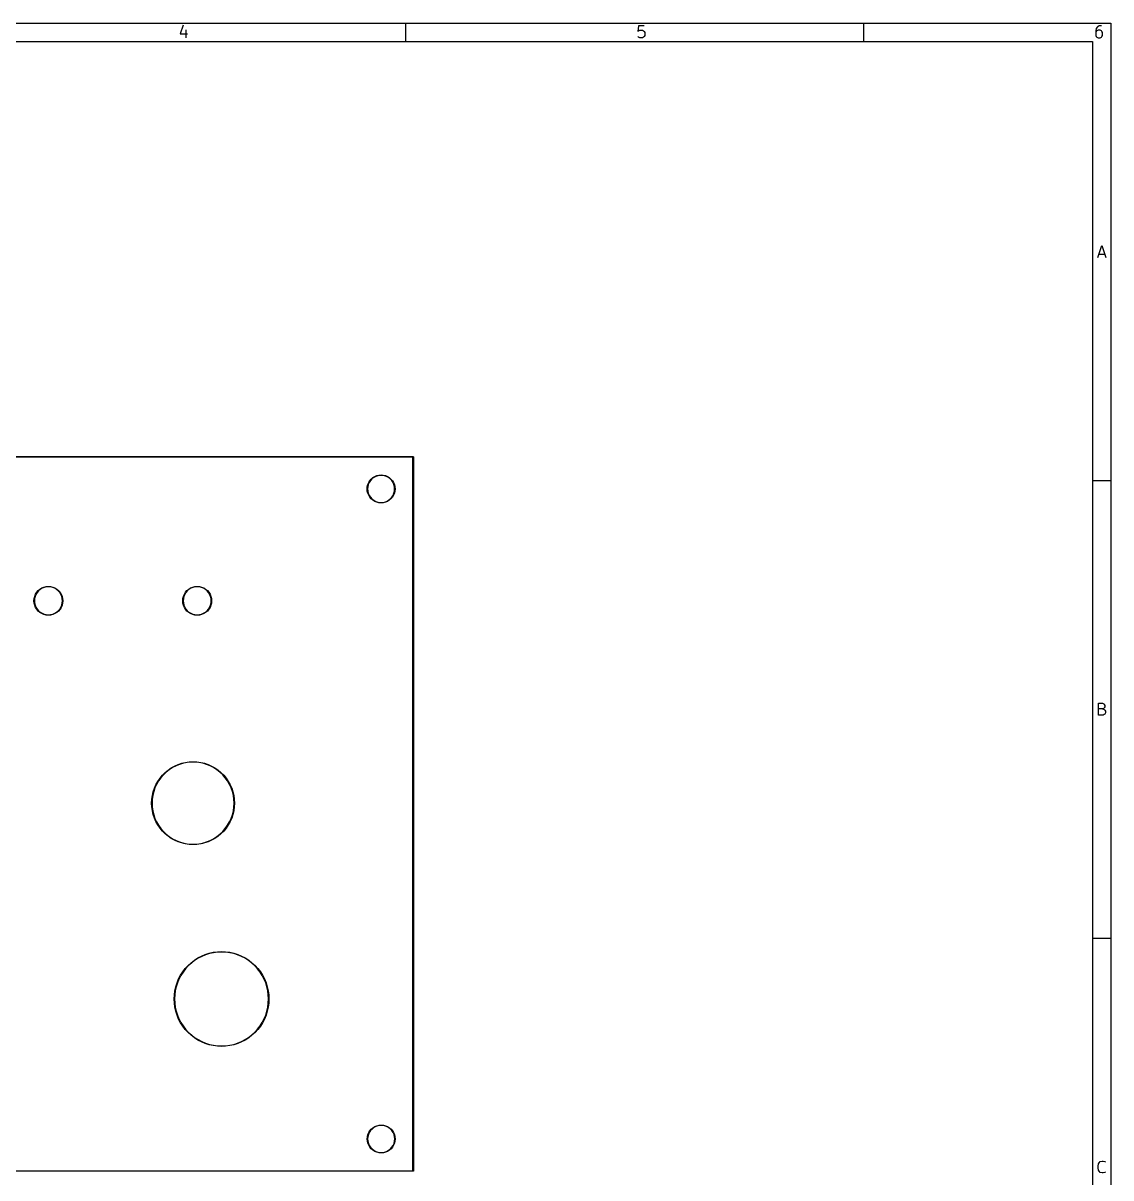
# Model space of a CAD drawing. Extents: x 10 to 287, y -200 to -10.
# Drawn here: x 168.2 to 287, y -136.1 to -10 of the extents above; entities that cross this region are included whole.
import ezdxf

# ---------------------------------------------------------------- set-up
doc = ezdxf.new("R2010")
doc.units = 0
doc.layers.add('BLACK', color=7, linetype='CONTINUOUS')

msp = doc.modelspace()

# ---------------------------------------------------------------- linework, layer by layer
at = {"layer": 'BLACK', "linetype": 'CONTINUOUS'}
for p, q in [((10, -10), (287.0022, -10)), ((210, -12), (210, -10)), ((260, -12), (260, -10)), ((287.0022, -10), (287.0022, -200.0072)), ((185.655826, -10.2317), (185.346303, -11.160271)), ((185.346303, -11.160271), (186.151064, -11.160271)), ((185.96535, -10.726938), (185.96535, -11.593604)), ((235.408207, -10.293604), (235.346303, -10.912652)), ((235.346303, -10.912652), (235.408207, -10.850747)), ((236.027255, -10.293604), (235.408207, -10.293604)), ((235.408207, -10.850747), (235.532017, -10.788842)), ((235.532017, -10.788842), (235.841541, -10.788842)), ((235.841541, -10.788842), (235.96535, -10.850747)), ((235.96535, -10.850747), (236.027255, -10.912652)), ((236.027255, -10.912652), (236.08916, -11.036461)), ((236.08916, -11.345985), (236.027255, -11.469795)), ((236.08916, -11.036461), (236.08916, -11.345985)), ((285.408207, -10.603128), (285.346303, -10.850747)), ((285.346303, -10.850747), (285.346303, -11.345985)), ((285.408207, -10.912652), (285.346303, -11.036461)), ((285.346303, -11.345985), (285.408207, -11.469795)), ((285.532017, -10.417414), (285.408207, -10.603128)), ((285.470112, -10.850747), (285.408207, -10.912652)), ((285.593922, -10.788842), (285.470112, -10.850747)), ((285.593922, -10.355509), (285.532017, -10.417414)), ((285.717731, -10.293604), (285.593922, -10.355509)), ((285.841541, -10.788842), (285.593922, -10.788842)), ((285.96535, -10.293604), (285.717731, -10.293604)), ((285.96535, -10.850747), (285.841541, -10.788842)), ((286.027255, -10.912652), (285.96535, -10.850747)), ((286.08916, -11.036461), (286.027255, -10.912652)), ((286.027255, -11.469795), (286.08916, -11.345985)), ((286.08916, -11.345985), (286.08916, -11.036461)), ((12, -12), (285.0022, -12)), ((235.408207, -11.5317), (235.346303, -11.469795)), ((235.532017, -11.593604), (235.408207, -11.5317)), ((235.841541, -11.593604), (235.532017, -11.593604)), ((235.96535, -11.5317), (235.841541, -11.593604)), ((236.027255, -11.469795), (235.96535, -11.5317)), ((285.0022, -12), (285.0022, -198.0072)), ((285.408207, -11.469795), (285.470112, -11.5317)), ((285.470112, -11.5317), (285.593922, -11.593604)), ((285.593922, -11.593604), (285.841541, -11.593604)), ((285.841541, -11.593604), (285.96535, -11.5317)), ((285.96535, -11.5317), (286.027255, -11.469795)), ((285.568866, -35.593604), (286.002199, -34.293604)), ((285.692676, -35.222176), (286.311723, -35.222176)), ((286.002199, -34.293604), (286.435533, -35.593604)), ((84.79, -57.355), (210.79, -57.355)), ((210.765, -57.405), (84.815, -57.405)), ((210.765, -135.355), (210.765, -57.405)), ((210.79, -57.355), (210.807678, -57.362322)), ((210.807678, -57.362322), (210.815, -57.38)), ((210.815, -57.38), (210.815, -135.38)), ((205.783775, -60.641437), (205.839639, -60.408749)), ((205.890138, -60.399427), (205.830131, -60.636391)), ((205.839639, -60.408749), (205.931215, -60.187664)), ((205.98833, -60.175572), (205.890138, -60.399427)), ((205.931215, -60.187664), (206.056249, -59.983627)), ((206.122029, -59.970931), (205.98833, -60.175572)), ((206.056249, -59.983627), (206.211662, -59.801662)), ((206.287586, -59.791088), (206.122029, -59.970931)), ((206.211662, -59.801662), (206.393627, -59.646249)), ((206.480487, -59.640948), (206.287586, -59.791088)), ((206.393627, -59.646249), (206.597664, -59.521215)), ((206.695469, -59.524605), (206.480487, -59.640948)), ((206.597664, -59.521215), (206.818749, -59.429639)), ((206.926668, -59.445234), (206.695469, -59.524605)), ((206.818749, -59.429639), (207.051437, -59.373775)), ((207.167778, -59.405), (206.926668, -59.445234)), ((207.051437, -59.373775), (207.29, -59.355)), ((207.412222, -59.405), (207.167778, -59.405)), ((207.29, -59.355), (207.528563, -59.373775)), ((207.653332, -59.445234), (207.412222, -59.405)), ((207.528563, -59.373775), (207.761251, -59.429639)), ((207.884531, -59.524605), (207.653332, -59.445234)), ((207.761251, -59.429639), (207.982336, -59.521215)), ((208.099513, -59.640948), (207.884531, -59.524605)), ((207.982336, -59.521215), (208.186373, -59.646249)), ((208.292414, -59.791088), (208.099513, -59.640948)), ((208.186373, -59.646249), (208.368338, -59.801662)), ((208.457971, -59.970931), (208.292414, -59.791088)), ((208.368338, -59.801662), (208.523751, -59.983627)), ((208.59167, -60.175572), (208.457971, -59.970931)), ((208.523751, -59.983627), (208.648785, -60.187664)), ((208.689862, -60.399427), (208.59167, -60.175572)), ((208.648785, -60.187664), (208.740361, -60.408749)), ((208.749869, -60.636391), (208.689862, -60.399427)), ((208.740361, -60.408749), (208.796225, -60.641437)), ((287.0022, -60), (285.0022, -60)), ((205.765, -60.88), (205.783775, -60.641437)), ((205.783775, -61.118563), (205.765, -60.88)), ((205.839639, -61.351251), (205.783775, -61.118563)), ((205.830131, -60.636391), (205.809945, -60.88)), ((205.809945, -60.88), (205.830131, -61.123609)), ((205.830131, -61.123609), (205.890138, -61.360573)), ((205.931215, -61.572336), (205.839639, -61.351251)), ((205.890138, -61.360573), (205.98833, -61.584428)), ((206.056249, -61.776373), (205.931215, -61.572336)), ((205.98833, -61.584428), (206.122029, -61.789069)), ((206.211662, -61.958338), (206.056249, -61.776373)), ((206.122029, -61.789069), (206.287586, -61.968912)), ((208.292414, -61.968912), (208.457971, -61.789069)), ((208.523751, -61.776373), (208.368338, -61.958338)), ((208.457971, -61.789069), (208.59167, -61.584428)), ((208.648785, -61.572336), (208.523751, -61.776373)), ((208.59167, -61.584428), (208.689862, -61.360573)), ((208.740361, -61.351251), (208.648785, -61.572336)), ((208.689862, -61.360573), (208.749869, -61.123609)), ((208.796225, -61.118563), (208.740361, -61.351251)), ((208.770055, -60.88), (208.749869, -60.636391)), ((208.749869, -61.123609), (208.770055, -60.88)), ((208.796225, -60.641437), (208.815, -60.88)), ((208.815, -60.88), (208.796225, -61.118563)), ((206.393627, -62.113751), (206.211662, -61.958338)), ((206.287586, -61.968912), (206.480487, -62.119052)), ((206.597664, -62.238785), (206.393627, -62.113751)), ((206.480487, -62.119052), (206.695469, -62.235395)), ((206.818749, -62.330361), (206.597664, -62.238785)), ((206.695469, -62.235395), (206.926668, -62.314766)), ((207.051437, -62.386225), (206.818749, -62.330361)), ((206.926668, -62.314766), (207.167778, -62.355)), ((207.29, -62.405), (207.051437, -62.386225)), ((207.167778, -62.355), (207.412222, -62.355)), ((207.528563, -62.386225), (207.29, -62.405)), ((207.412222, -62.355), (207.653332, -62.314766)), ((207.761251, -62.330361), (207.528563, -62.386225)), ((207.653332, -62.314766), (207.884531, -62.235395)), ((207.982336, -62.238785), (207.761251, -62.330361)), ((207.884531, -62.235395), (208.099513, -62.119052)), ((208.186373, -62.113751), (207.982336, -62.238785)), ((208.099513, -62.119052), (208.292414, -61.968912)), ((208.368338, -61.958338), (208.186373, -62.113751)), ((169.836307, -71.986307), (170.024238, -71.825798)), ((170.050855, -71.862434), (169.868327, -72.018327)), ((170.024238, -71.825798), (170.234965, -71.696665)), ((170.255523, -71.737013), (170.050855, -71.862434)), ((170.234965, -71.696665), (170.463298, -71.602086)), ((170.477292, -71.645154), (170.255523, -71.737013)), ((170.463298, -71.602086), (170.703616, -71.544391)), ((170.7107, -71.589117), (170.477292, -71.645154)), ((170.703616, -71.544391), (170.95, -71.525)), ((170.95, -71.570284), (170.7107, -71.589117)), ((170.95, -71.525), (171.196384, -71.544391)), ((171.1893, -71.589117), (170.95, -71.570284)), ((171.422708, -71.645154), (171.1893, -71.589117)), ((171.196384, -71.544391), (171.436702, -71.602086)), ((171.644477, -71.737013), (171.422708, -71.645154)), ((171.436702, -71.602086), (171.665035, -71.696665)), ((171.849145, -71.862434), (171.644477, -71.737013)), ((171.665035, -71.696665), (171.875762, -71.825798)), ((172.031673, -72.018327), (171.849145, -71.862434)), ((171.875762, -71.825798), (172.063693, -71.986307)), ((186.086307, -71.986307), (186.274238, -71.825798)), ((186.300855, -71.862434), (186.118327, -72.018327)), ((186.274238, -71.825798), (186.484965, -71.696665)), ((186.505523, -71.737013), (186.300855, -71.862434)), ((186.484965, -71.696665), (186.713298, -71.602086)), ((186.727292, -71.645154), (186.505523, -71.737013)), ((186.713298, -71.602086), (186.953616, -71.544391)), ((186.9607, -71.589117), (186.727292, -71.645154)), ((186.953616, -71.544391), (187.2, -71.525)), ((187.2, -71.570284), (186.9607, -71.589117)), ((187.2, -71.525), (187.446384, -71.544391)), ((187.4393, -71.589117), (187.2, -71.570284)), ((187.672708, -71.645154), (187.4393, -71.589117)), ((187.446384, -71.544391), (187.686702, -71.602086)), ((187.894477, -71.737013), (187.672708, -71.645154)), ((187.686702, -71.602086), (187.915035, -71.696665)), ((188.099145, -71.862434), (187.894477, -71.737013)), ((187.915035, -71.696665), (188.125762, -71.825798)), ((188.281673, -72.018327), (188.099145, -71.862434)), ((188.125762, -71.825798), (188.313693, -71.986307)), ((169.375, -73.1), (169.394391, -72.853616)), ((169.394391, -73.346384), (169.375, -73.1)), ((169.394391, -72.853616), (169.452086, -72.613298)), ((169.439117, -72.8607), (169.420284, -73.1)), ((169.420284, -73.1), (169.439117, -73.3393)), ((169.495154, -72.627292), (169.439117, -72.8607)), ((169.452086, -72.613298), (169.546665, -72.384965)), ((169.587013, -72.405523), (169.495154, -72.627292)), ((169.546665, -72.384965), (169.675798, -72.174238)), ((169.712434, -72.200855), (169.587013, -72.405523)), ((169.675798, -72.174238), (169.836307, -71.986307)), ((169.868327, -72.018327), (169.712434, -72.200855)), ((172.187566, -72.200855), (172.031673, -72.018327)), ((172.063693, -71.986307), (172.224202, -72.174238)), ((172.312987, -72.405523), (172.187566, -72.200855)), ((172.224202, -72.174238), (172.353335, -72.384965)), ((172.404846, -72.627292), (172.312987, -72.405523)), ((172.353335, -72.384965), (172.447914, -72.613298)), ((172.460883, -72.8607), (172.404846, -72.627292)), ((172.447914, -72.613298), (172.505609, -72.853616)), ((172.479716, -73.1), (172.460883, -72.8607)), ((172.460883, -73.3393), (172.479716, -73.1)), ((172.505609, -72.853616), (172.525, -73.1)), ((172.525, -73.1), (172.505609, -73.346384)), ((185.625, -73.1), (185.644391, -72.853616)), ((185.644391, -73.346384), (185.625, -73.1)), ((185.644391, -72.853616), (185.702086, -72.613298)), ((185.689117, -72.8607), (185.670284, -73.1)), ((185.670284, -73.1), (185.689117, -73.3393)), ((185.745154, -72.627292), (185.689117, -72.8607)), ((185.702086, -72.613298), (185.796665, -72.384965)), ((185.837013, -72.405523), (185.745154, -72.627292)), ((185.796665, -72.384965), (185.925798, -72.174238)), ((185.962434, -72.200855), (185.837013, -72.405523)), ((185.925798, -72.174238), (186.086307, -71.986307)), ((186.118327, -72.018327), (185.962434, -72.200855)), ((188.437566, -72.200855), (188.281673, -72.018327)), ((188.313693, -71.986307), (188.474202, -72.174238)), ((188.562987, -72.405523), (188.437566, -72.200855)), ((188.474202, -72.174238), (188.603335, -72.384965)), ((188.654846, -72.627292), (188.562987, -72.405523)), ((188.603335, -72.384965), (188.697914, -72.613298)), ((188.710883, -72.8607), (188.654846, -72.627292)), ((188.697914, -72.613298), (188.755609, -72.853616)), ((188.729716, -73.1), (188.710883, -72.8607)), ((188.710883, -73.3393), (188.729716, -73.1)), ((188.755609, -72.853616), (188.775, -73.1)), ((188.775, -73.1), (188.755609, -73.346384)), ((169.452086, -73.586702), (169.394391, -73.346384)), ((169.439117, -73.3393), (169.495154, -73.572708)), ((169.546665, -73.815035), (169.452086, -73.586702)), ((169.495154, -73.572708), (169.587013, -73.794477)), ((169.675798, -74.025762), (169.546665, -73.815035)), ((169.587013, -73.794477), (169.712434, -73.999145)), ((169.836307, -74.213693), (169.675798, -74.025762)), ((169.712434, -73.999145), (169.868327, -74.181673)), ((170.024238, -74.374202), (169.836307, -74.213693)), ((169.868327, -74.181673), (170.050855, -74.337566)), ((170.234965, -74.503335), (170.024238, -74.374202)), ((170.050855, -74.337566), (170.255523, -74.462987)), ((171.644477, -74.462987), (171.849145, -74.337566)), ((171.875762, -74.374202), (171.665035, -74.503335)), ((171.849145, -74.337566), (172.031673, -74.181673)), ((172.063693, -74.213693), (171.875762, -74.374202)), ((172.031673, -74.181673), (172.187566, -73.999145)), ((172.224202, -74.025762), (172.063693, -74.213693)), ((172.187566, -73.999145), (172.312987, -73.794477)), ((172.353335, -73.815035), (172.224202, -74.025762)), ((172.312987, -73.794477), (172.404846, -73.572708)), ((172.447914, -73.586702), (172.353335, -73.815035)), ((172.404846, -73.572708), (172.460883, -73.3393)), ((172.505609, -73.346384), (172.447914, -73.586702)), ((185.702086, -73.586702), (185.644391, -73.346384)), ((185.689117, -73.3393), (185.745154, -73.572708)), ((185.796665, -73.815035), (185.702086, -73.586702)), ((185.745154, -73.572708), (185.837013, -73.794477)), ((185.925798, -74.025762), (185.796665, -73.815035)), ((185.837013, -73.794477), (185.962434, -73.999145)), ((186.086307, -74.213693), (185.925798, -74.025762)), ((185.962434, -73.999145), (186.118327, -74.181673)), ((186.274238, -74.374202), (186.086307, -74.213693)), ((186.118327, -74.181673), (186.300855, -74.337566)), ((186.484965, -74.503335), (186.274238, -74.374202)), ((186.300855, -74.337566), (186.505523, -74.462987)), ((187.894477, -74.462987), (188.099145, -74.337566)), ((188.125762, -74.374202), (187.915035, -74.503335)), ((188.099145, -74.337566), (188.281673, -74.181673)), ((188.313693, -74.213693), (188.125762, -74.374202)), ((188.281673, -74.181673), (188.437566, -73.999145)), ((188.474202, -74.025762), (188.313693, -74.213693)), ((188.437566, -73.999145), (188.562987, -73.794477)), ((188.603335, -73.815035), (188.474202, -74.025762)), ((188.562987, -73.794477), (188.654846, -73.572708)), ((188.697914, -73.586702), (188.603335, -73.815035)), ((188.654846, -73.572708), (188.710883, -73.3393)), ((188.755609, -73.346384), (188.697914, -73.586702)), ((170.463298, -74.597914), (170.234965, -74.503335)), ((170.255523, -74.462987), (170.477292, -74.554846)), ((170.703616, -74.655609), (170.463298, -74.597914)), ((170.477292, -74.554846), (170.7107, -74.610883)), ((170.95, -74.675), (170.703616, -74.655609)), ((170.7107, -74.610883), (170.95, -74.629716)), ((170.95, -74.629716), (171.1893, -74.610883)), ((171.196384, -74.655609), (170.95, -74.675)), ((171.1893, -74.610883), (171.422708, -74.554846)), ((171.436702, -74.597914), (171.196384, -74.655609)), ((171.422708, -74.554846), (171.644477, -74.462987)), ((171.665035, -74.503335), (171.436702, -74.597914)), ((186.713298, -74.597914), (186.484965, -74.503335)), ((186.505523, -74.462987), (186.727292, -74.554846)), ((186.953616, -74.655609), (186.713298, -74.597914)), ((186.727292, -74.554846), (186.9607, -74.610883)), ((187.2, -74.675), (186.953616, -74.655609)), ((186.9607, -74.610883), (187.2, -74.629716)), ((187.2, -74.629716), (187.4393, -74.610883)), ((187.446384, -74.655609), (187.2, -74.675)), ((187.4393, -74.610883), (187.672708, -74.554846)), ((187.686702, -74.597914), (187.446384, -74.655609)), ((187.672708, -74.554846), (187.894477, -74.462987)), ((187.915035, -74.503335), (187.686702, -74.597914)), ((285.661723, -85.593604), (285.661723, -84.293604)), ((285.661723, -84.293604), (286.095057, -84.293604)), ((286.095057, -84.293604), (286.218866, -84.355509)), ((286.218866, -84.355509), (286.280771, -84.417414)), ((286.280771, -84.417414), (286.342676, -84.541223)), ((286.095057, -84.912652), (285.661723, -84.912652)), ((286.156961, -85.593604), (285.661723, -85.593604)), ((286.218866, -84.850747), (286.095057, -84.912652)), ((286.095057, -84.912652), (286.280771, -84.974557)), ((286.280771, -85.5317), (286.156961, -85.593604)), ((286.280771, -84.788842), (286.218866, -84.850747)), ((286.342676, -84.665033), (286.280771, -84.788842)), ((286.280771, -84.974557), (286.342676, -85.036461)), ((286.342676, -85.469795), (286.280771, -85.5317)), ((286.342676, -84.541223), (286.342676, -84.665033)), ((286.342676, -85.036461), (286.40458, -85.160271)), ((286.40458, -85.345985), (286.342676, -85.469795)), ((286.40458, -85.160271), (286.40458, -85.345985)), ((185.511686, -90.847739), (185.918544, -90.752047)), ((186.11243, -90.765527), (185.693794, -90.846212)), ((185.918544, -90.752047), (186.332497, -90.694303)), ((186.53684, -90.725), (186.11243, -90.765527)), ((186.332497, -90.694303), (186.750011, -90.675)), ((186.963182, -90.725), (186.53684, -90.725)), ((186.750011, -90.675), (187.167525, -90.694303)), ((187.387592, -90.765527), (186.963182, -90.725)), ((187.167525, -90.694303), (187.581478, -90.752047)), ((187.806228, -90.846212), (187.387592, -90.765527)), ((187.581478, -90.752047), (187.988336, -90.847739)), ((183.405996, -92.151527), (183.701538, -91.855985)), ((183.816186, -91.814186), (183.507629, -92.108395)), ((183.701538, -91.855985), (184.023089, -91.588972)), ((184.151313, -91.550639), (183.816186, -91.814186)), ((184.023089, -91.588972), (184.367905, -91.352767)), ((184.509974, -91.320142), (184.151313, -91.550639)), ((184.367905, -91.352767), (184.733045, -91.149386)), ((184.888921, -91.124781), (184.509974, -91.320142)), ((184.733045, -91.149386), (185.115392, -90.980563)), ((185.284722, -90.966326), (184.888921, -91.124781)), ((185.115392, -90.980563), (185.511686, -90.847739)), ((185.693794, -90.846212), (185.284722, -90.966326)), ((188.2153, -90.966326), (187.806228, -90.846212)), ((187.988336, -90.847739), (188.38463, -90.980563)), ((188.611101, -91.124781), (188.2153, -90.966326)), ((188.38463, -90.980563), (188.766977, -91.149386)), ((188.990048, -91.320142), (188.611101, -91.124781)), ((188.766977, -91.149386), (189.132117, -91.352767)), ((189.348709, -91.550639), (188.990048, -91.320142)), ((189.132117, -91.352767), (189.476933, -91.588972)), ((189.683836, -91.814186), (189.348709, -91.550639)), ((189.476933, -91.588972), (189.798484, -91.855985)), ((189.992393, -92.108395), (189.683836, -91.814186)), ((189.798484, -91.855985), (190.094026, -92.151527)), ((182.530574, -93.565381), (182.699397, -93.183034)), ((182.767962, -93.147111), (182.590854, -93.534925)), ((182.699397, -93.183034), (182.902778, -92.817894)), ((182.981133, -92.777889), (182.767962, -93.147111)), ((182.902778, -92.817894), (183.138983, -92.473078)), ((183.228435, -92.430602), (182.981133, -92.777889)), ((183.138983, -92.473078), (183.405996, -92.151527)), ((183.507629, -92.108395), (183.228435, -92.430602)), ((190.271587, -92.430602), (189.992393, -92.108395)), ((190.094026, -92.151527), (190.361039, -92.473078)), ((190.518889, -92.777889), (190.271587, -92.430602)), ((190.361039, -92.473078), (190.597244, -92.817894)), ((190.73206, -93.147111), (190.518889, -92.777889)), ((190.597244, -92.817894), (190.800625, -93.183034)), ((190.909168, -93.534925), (190.73206, -93.147111)), ((190.800625, -93.183034), (190.969448, -93.565381)), ((182.244314, -94.782486), (182.302058, -94.368533)), ((182.350898, -94.35214), (182.290223, -94.774142)), ((182.302058, -94.368533), (182.39775, -93.961675)), ((182.451411, -93.937817), (182.350898, -94.35214)), ((182.39775, -93.961675), (182.530574, -93.565381)), ((182.590854, -93.534925), (182.451411, -93.937817)), ((191.048611, -93.937817), (190.909168, -93.534925)), ((190.969448, -93.565381), (191.102272, -93.961675)), ((191.149124, -94.35214), (191.048611, -93.937817)), ((191.102272, -93.961675), (191.197964, -94.368533)), ((191.209799, -94.774142), (191.149124, -94.35214)), ((191.197964, -94.368533), (191.255708, -94.782486)), ((182.225011, -95.2), (182.244314, -94.782486)), ((182.244314, -95.617514), (182.225011, -95.2)), ((182.302058, -96.031467), (182.244314, -95.617514)), ((182.290223, -94.774142), (182.269937, -95.2)), ((182.269937, -95.2), (182.290223, -95.625858)), ((182.290223, -95.625858), (182.350898, -96.04786)), ((191.149124, -96.04786), (191.209799, -95.625858)), ((191.255708, -95.617514), (191.197964, -96.031467)), ((191.230085, -95.2), (191.209799, -94.774142)), ((191.209799, -95.625858), (191.230085, -95.2)), ((191.255708, -94.782486), (191.275011, -95.2)), ((191.275011, -95.2), (191.255708, -95.617514)), ((182.39775, -96.438325), (182.302058, -96.031467)), ((182.350898, -96.04786), (182.451411, -96.462183)), ((182.530574, -96.834619), (182.39775, -96.438325)), ((182.451411, -96.462183), (182.590854, -96.865075)), ((182.699397, -97.216966), (182.530574, -96.834619)), ((182.590854, -96.865075), (182.767962, -97.252889)), ((190.73206, -97.252889), (190.909168, -96.865075)), ((190.969448, -96.834619), (190.800625, -97.216966)), ((190.909168, -96.865075), (191.048611, -96.462183)), ((191.102272, -96.438325), (190.969448, -96.834619)), ((191.048611, -96.462183), (191.149124, -96.04786)), ((191.197964, -96.031467), (191.102272, -96.438325)), ((182.902778, -97.582106), (182.699397, -97.216966)), ((182.767962, -97.252889), (182.981133, -97.622111)), ((183.138983, -97.926922), (182.902778, -97.582106)), ((182.981133, -97.622111), (183.228435, -97.969398)), ((183.405996, -98.248473), (183.138983, -97.926922)), ((183.228435, -97.969398), (183.507629, -98.291605)), ((183.701538, -98.544015), (183.405996, -98.248473)), ((183.507629, -98.291605), (183.816186, -98.585814)), ((189.683836, -98.585814), (189.992393, -98.291605)), ((190.094026, -98.248473), (189.798484, -98.544015)), ((189.992393, -98.291605), (190.271587, -97.969398)), ((190.361039, -97.926922), (190.094026, -98.248473)), ((190.271587, -97.969398), (190.518889, -97.622111)), ((190.597244, -97.582106), (190.361039, -97.926922)), ((190.518889, -97.622111), (190.73206, -97.252889)), ((190.800625, -97.216966), (190.597244, -97.582106)), ((184.023089, -98.811028), (183.701538, -98.544015)), ((183.816186, -98.585814), (184.151313, -98.849361)), ((184.367905, -99.047233), (184.023089, -98.811028)), ((184.151313, -98.849361), (184.509974, -99.079858)), ((184.733045, -99.250614), (184.367905, -99.047233)), ((184.509974, -99.079858), (184.888921, -99.275219)), ((185.115392, -99.419437), (184.733045, -99.250614)), ((184.888921, -99.275219), (185.284722, -99.433674)), ((185.511686, -99.552261), (185.115392, -99.419437)), ((185.284722, -99.433674), (185.693794, -99.553788)), ((185.918544, -99.647953), (185.511686, -99.552261)), ((185.693794, -99.553788), (186.11243, -99.634473)), ((186.11243, -99.634473), (186.53684, -99.675)), ((186.963182, -99.675), (187.387592, -99.634473)), ((187.387592, -99.634473), (187.806228, -99.553788)), ((187.988336, -99.552261), (187.581478, -99.647953)), ((187.806228, -99.553788), (188.2153, -99.433674)), ((188.38463, -99.419437), (187.988336, -99.552261)), ((188.2153, -99.433674), (188.611101, -99.275219)), ((188.766977, -99.250614), (188.38463, -99.419437)), ((188.611101, -99.275219), (188.990048, -99.079858)), ((189.132117, -99.047233), (188.766977, -99.250614)), ((188.990048, -99.079858), (189.348709, -98.849361)), ((189.476933, -98.811028), (189.132117, -99.047233)), ((189.348709, -98.849361), (189.683836, -98.585814)), ((189.798484, -98.544015), (189.476933, -98.811028)), ((186.332497, -99.705697), (185.918544, -99.647953)), ((186.750011, -99.725), (186.332497, -99.705697)), ((186.53684, -99.675), (186.963182, -99.675)), ((187.167525, -99.705697), (186.750011, -99.725)), ((187.581478, -99.647953), (187.167525, -99.705697)), ((287.0022, -110), (285.0022, -110)), ((186.891742, -112.350888), (187.2725, -112.108319)), ((187.295059, -112.147391), (186.91762, -112.387846)), ((187.2725, -112.108319), (187.67295, -111.899857)), ((187.692018, -111.940747), (187.295059, -112.147391)), ((187.67295, -111.899857), (188.090046, -111.727091)), ((188.105477, -111.769487), (187.692018, -111.940747)), ((188.090046, -111.727091), (188.520611, -111.591334)), ((188.532289, -111.634914), (188.105477, -111.769487)), ((188.520611, -111.591334), (188.961371, -111.49362)), ((188.969205, -111.538051), (188.532289, -111.634914)), ((188.961371, -111.49362), (189.408969, -111.434692)), ((189.412901, -111.479638), (188.969205, -111.538051)), ((189.408969, -111.434692), (189.86, -111.415)), ((189.86, -111.460117), (189.412901, -111.479638)), ((189.86, -111.415), (190.311031, -111.434692)), ((190.307099, -111.479638), (189.86, -111.460117)), ((190.750795, -111.538051), (190.307099, -111.479638)), ((190.311031, -111.434692), (190.758629, -111.49362)), ((191.187711, -111.634914), (190.750795, -111.538051)), ((190.758629, -111.49362), (191.199389, -111.591334)), ((191.614523, -111.769487), (191.187711, -111.634914)), ((191.199389, -111.591334), (191.629954, -111.727091)), ((192.027982, -111.940747), (191.614523, -111.769487)), ((191.629954, -111.727091), (192.04705, -111.899857)), ((192.424942, -112.147391), (192.027982, -111.940747)), ((192.04705, -111.899857), (192.4475, -112.108319)), ((192.80238, -112.387846), (192.424942, -112.147391)), ((192.4475, -112.108319), (192.828258, -112.350888)), ((185.620888, -113.621742), (185.89572, -113.263574)), ((185.930282, -113.292575), (185.657846, -113.64762)), ((185.89572, -113.263574), (186.200722, -112.930722)), ((186.232625, -112.962625), (185.930282, -113.292575)), ((186.200722, -112.930722), (186.533574, -112.62572)), ((186.562575, -112.660282), (186.232625, -112.962625)), ((186.533574, -112.62572), (186.891742, -112.350888)), ((186.91762, -112.387846), (186.562575, -112.660282)), ((193.157425, -112.660282), (192.80238, -112.387846)), ((192.828258, -112.350888), (193.186426, -112.62572)), ((193.487375, -112.962625), (193.157425, -112.660282)), ((193.186426, -112.62572), (193.519278, -112.930722)), ((193.789718, -113.292575), (193.487375, -112.962625)), ((193.519278, -112.930722), (193.82428, -113.263574)), ((194.062154, -113.64762), (193.789718, -113.292575)), ((193.82428, -113.263574), (194.099112, -113.621742)), ((184.997091, -114.820046), (185.169857, -114.40295)), ((185.210747, -114.422018), (185.039487, -114.835477)), ((185.169857, -114.40295), (185.378319, -114.0025)), ((185.417391, -114.025059), (185.210747, -114.422018)), ((185.378319, -114.0025), (185.620888, -113.621742)), ((185.657846, -113.64762), (185.417391, -114.025059)), ((194.302609, -114.025059), (194.062154, -113.64762)), ((194.099112, -113.621742), (194.341681, -114.0025)), ((194.509253, -114.422018), (194.302609, -114.025059)), ((194.341681, -114.0025), (194.550143, -114.40295)), ((194.680513, -114.835477), (194.509253, -114.422018)), ((194.550143, -114.40295), (194.722909, -114.820046)), ((184.704692, -116.138969), (184.76362, -115.691371)), ((184.808051, -115.699205), (184.749638, -116.142901)), ((184.76362, -115.691371), (184.861334, -115.250611)), ((184.904914, -115.262289), (184.808051, -115.699205)), ((184.861334, -115.250611), (184.997091, -114.820046)), ((185.039487, -114.835477), (184.904914, -115.262289)), ((194.815086, -115.262289), (194.680513, -114.835477)), ((194.722909, -114.820046), (194.858666, -115.250611)), ((194.911949, -115.699205), (194.815086, -115.262289)), ((194.858666, -115.250611), (194.95638, -115.691371)), ((194.970362, -116.142901), (194.911949, -115.699205)), ((194.95638, -115.691371), (195.015308, -116.138969)), ((184.685, -116.59), (184.704692, -116.138969)), ((184.704692, -117.041031), (184.685, -116.59)), ((184.76362, -117.488629), (184.704692, -117.041031)), ((184.749638, -116.142901), (184.730117, -116.59)), ((184.730117, -116.59), (184.749638, -117.037099)), ((184.749638, -117.037099), (184.808051, -117.480795)), ((194.911949, -117.480795), (194.970362, -117.037099)), ((195.015308, -117.041031), (194.95638, -117.488629)), ((194.989883, -116.59), (194.970362, -116.142901)), ((194.970362, -117.037099), (194.989883, -116.59)), ((195.015308, -116.138969), (195.035, -116.59)), ((195.035, -116.59), (195.015308, -117.041031)), ((184.861334, -117.929389), (184.76362, -117.488629)), ((184.808051, -117.480795), (184.904914, -117.917711)), ((184.997091, -118.359954), (184.861334, -117.929389)), ((184.904914, -117.917711), (185.039487, -118.344523)), ((185.169857, -118.77705), (184.997091, -118.359954)), ((185.039487, -118.344523), (185.210747, -118.757982)), ((194.509253, -118.757982), (194.680513, -118.344523)), ((194.722909, -118.359954), (194.550143, -118.77705)), ((194.680513, -118.344523), (194.815086, -117.917711)), ((194.858666, -117.929389), (194.722909, -118.359954)), ((194.815086, -117.917711), (194.911949, -117.480795)), ((194.95638, -117.488629), (194.858666, -117.929389)), ((185.378319, -119.1775), (185.169857, -118.77705)), ((185.210747, -118.757982), (185.417391, -119.154942)), ((185.620888, -119.558258), (185.378319, -119.1775)), ((185.417391, -119.154942), (185.657846, -119.53238)), ((185.89572, -119.916426), (185.620888, -119.558258)), ((185.657846, -119.53238), (185.930282, -119.887425)), ((193.789718, -119.887425), (194.062154, -119.53238)), ((194.099112, -119.558258), (193.82428, -119.916426)), ((194.062154, -119.53238), (194.302609, -119.154942)), ((194.341681, -119.1775), (194.099112, -119.558258)), ((194.302609, -119.154942), (194.509253, -118.757982)), ((194.550143, -118.77705), (194.341681, -119.1775)), ((186.200722, -120.249278), (185.89572, -119.916426)), ((185.930282, -119.887425), (186.232625, -120.217375)), ((186.533574, -120.55428), (186.200722, -120.249278)), ((186.232625, -120.217375), (186.562575, -120.519718)), ((186.891742, -120.829112), (186.533574, -120.55428)), ((186.562575, -120.519718), (186.91762, -120.792154)), ((187.2725, -121.071681), (186.891742, -120.829112)), ((186.91762, -120.792154), (187.295058, -121.032609)), ((187.67295, -121.280143), (187.2725, -121.071681)), ((187.295058, -121.032609), (187.692018, -121.239253)), ((192.027982, -121.239253), (192.424942, -121.032609)), ((192.4475, -121.071681), (192.04705, -121.280143)), ((192.424942, -121.032609), (192.80238, -120.792154)), ((192.828258, -120.829112), (192.4475, -121.071681)), ((192.80238, -120.792154), (193.157425, -120.519718)), ((193.186426, -120.55428), (192.828258, -120.829112)), ((193.157425, -120.519718), (193.487375, -120.217375)), ((193.519278, -120.249278), (193.186426, -120.55428)), ((193.487375, -120.217375), (193.789718, -119.887425)), ((193.82428, -119.916426), (193.519278, -120.249278)), ((188.090046, -121.452909), (187.67295, -121.280143)), ((187.692018, -121.239253), (188.105477, -121.410513)), ((188.520611, -121.588666), (188.090046, -121.452909)), ((188.105477, -121.410513), (188.532289, -121.545086)), ((188.961371, -121.68638), (188.520611, -121.588666)), ((188.532289, -121.545086), (188.969205, -121.641949)), ((189.408969, -121.745308), (188.961371, -121.68638)), ((188.969205, -121.641949), (189.412901, -121.700362)), ((189.86, -121.765), (189.408969, -121.745308)), ((189.412901, -121.700362), (189.86, -121.719883)), ((189.86, -121.719883), (190.307099, -121.700362)), ((190.311031, -121.745308), (189.86, -121.765)), ((190.307099, -121.700362), (190.750795, -121.641949)), ((190.758629, -121.68638), (190.311031, -121.745308)), ((190.750795, -121.641949), (191.187711, -121.545086)), ((191.199389, -121.588666), (190.758629, -121.68638)), ((191.187711, -121.545086), (191.614523, -121.410513)), ((191.629954, -121.452909), (191.199389, -121.588666)), ((191.614523, -121.410513), (192.027982, -121.239253)), ((192.04705, -121.280143), (191.629954, -121.452909)), ((205.99833, -131.175572), (205.900138, -131.399427)), ((205.941215, -131.187664), (206.066249, -130.983627)), ((206.132029, -130.970931), (205.99833, -131.175572)), ((206.066249, -130.983627), (206.221662, -130.801662)), ((206.297586, -130.791088), (206.132029, -130.970931)), ((206.221662, -130.801662), (206.403627, -130.646249)), ((206.490487, -130.640948), (206.297586, -130.791088)), ((206.403627, -130.646249), (206.607664, -130.521215)), ((206.705469, -130.524605), (206.490487, -130.640948)), ((206.607664, -130.521215), (206.828749, -130.429639)), ((206.936668, -130.445234), (206.705469, -130.524605)), ((206.828749, -130.429639), (207.061437, -130.373775)), ((207.177778, -130.405), (206.936668, -130.445234)), ((207.061437, -130.373775), (207.3, -130.355)), ((207.422222, -130.405), (207.177778, -130.405)), ((207.3, -130.355), (207.538563, -130.373775)), ((207.663332, -130.445234), (207.422222, -130.405)), ((207.538563, -130.373775), (207.771251, -130.429639)), ((207.894531, -130.524605), (207.663332, -130.445234)), ((207.771251, -130.429639), (207.992336, -130.521215)), ((208.109513, -130.640948), (207.894531, -130.524605)), ((207.992336, -130.521215), (208.196373, -130.646249)), ((208.302414, -130.791088), (208.109513, -130.640948)), ((208.196373, -130.646249), (208.378338, -130.801662)), ((208.467971, -130.970931), (208.302414, -130.791088)), ((208.378338, -130.801662), (208.533751, -130.983627)), ((208.60167, -131.175572), (208.467971, -130.970931)), ((208.533751, -130.983627), (208.658785, -131.187664)), ((208.699862, -131.399427), (208.60167, -131.175572)), ((205.775, -131.88), (205.793775, -131.641437)), ((205.793775, -132.118563), (205.775, -131.88)), ((205.793775, -131.641437), (205.849639, -131.408749)), ((205.849639, -132.351251), (205.793775, -132.118563)), ((205.840131, -131.636391), (205.819945, -131.88)), ((205.819945, -131.88), (205.840131, -132.123609)), ((205.900138, -131.399427), (205.840131, -131.636391)), ((205.840131, -132.123609), (205.900138, -132.360573)), ((205.849639, -131.408749), (205.941215, -131.187664)), ((205.941215, -132.572336), (205.849639, -132.351251)), ((205.900138, -132.360573), (205.99833, -132.584428)), ((208.60167, -132.584428), (208.699862, -132.360573)), ((208.658785, -131.187664), (208.750361, -131.408749)), ((208.750361, -132.351251), (208.658785, -132.572336)), ((208.759869, -131.636391), (208.699862, -131.399427)), ((208.699862, -132.360573), (208.759869, -132.123609)), ((208.750361, -131.408749), (208.806225, -131.641437)), ((208.806225, -132.118563), (208.750361, -132.351251)), ((208.780055, -131.88), (208.759869, -131.636391)), ((208.759869, -132.123609), (208.780055, -131.88)), ((208.806225, -131.641437), (208.825, -131.88)), ((208.825, -131.88), (208.806225, -132.118563)), ((206.066249, -132.776373), (205.941215, -132.572336)), ((205.99833, -132.584428), (206.132029, -132.789069)), ((206.221662, -132.958338), (206.066249, -132.776373)), ((206.132029, -132.789069), (206.297586, -132.968912)), ((206.403627, -133.113751), (206.221662, -132.958338)), ((206.297586, -132.968912), (206.490487, -133.119052)), ((206.607664, -133.238785), (206.403627, -133.113751)), ((206.490487, -133.119052), (206.705469, -133.235395)), ((206.828749, -133.330361), (206.607664, -133.238785)), ((206.705469, -133.235395), (206.936668, -133.314766)), ((207.061437, -133.386225), (206.828749, -133.330361)), ((206.936668, -133.314766), (207.177778, -133.355)), ((207.3, -133.405), (207.061437, -133.386225)), ((207.177778, -133.355), (207.422222, -133.355)), ((207.538563, -133.386225), (207.3, -133.405)), ((207.422222, -133.355), (207.663332, -133.314766)), ((207.771251, -133.330361), (207.538563, -133.386225)), ((207.663332, -133.314766), (207.894531, -133.235395)), ((207.992336, -133.238785), (207.771251, -133.330361)), ((207.894531, -133.235395), (208.109513, -133.119052)), ((208.196373, -133.113751), (207.992336, -133.238785)), ((208.109513, -133.119052), (208.302414, -132.968912)), ((208.378338, -132.958338), (208.196373, -133.113751)), ((208.302414, -132.968912), (208.467971, -132.789069)), ((208.533751, -132.776373), (208.378338, -132.958338)), ((208.467971, -132.789069), (208.60167, -132.584428)), ((208.658785, -132.572336), (208.533751, -132.776373)), ((285.599819, -134.850747), (285.661723, -134.603128)), ((285.599819, -135.036461), (285.599819, -134.850747)), ((285.661723, -134.603128), (285.723628, -134.479319)), ((285.723628, -134.479319), (285.847438, -134.355509)), ((285.847438, -134.355509), (286.033152, -134.293604)), ((286.033152, -134.293604), (286.156961, -134.293604)), ((286.156961, -134.293604), (286.342676, -134.355509)), ((286.342676, -134.355509), (286.40458, -134.417414)), ((210.79, -135.405), (84.79, -135.405)), ((84.815, -135.355), (210.765, -135.355)), ((210.807678, -135.397678), (210.79, -135.405)), ((210.815, -135.38), (210.807678, -135.397678)), ((285.661723, -135.28408), (285.599819, -135.036461)), ((285.723628, -135.40789), (285.661723, -135.28408)), ((285.847438, -135.5317), (285.723628, -135.40789)), ((286.033152, -135.593604), (285.847438, -135.5317)), ((286.156961, -135.593604), (286.033152, -135.593604)), ((286.342676, -135.5317), (286.156961, -135.593604)), ((286.40458, -135.469795), (286.342676, -135.5317))]:
    msp.add_line(p, q, dxfattribs=at)

doc.saveas('drawing.dxf')
